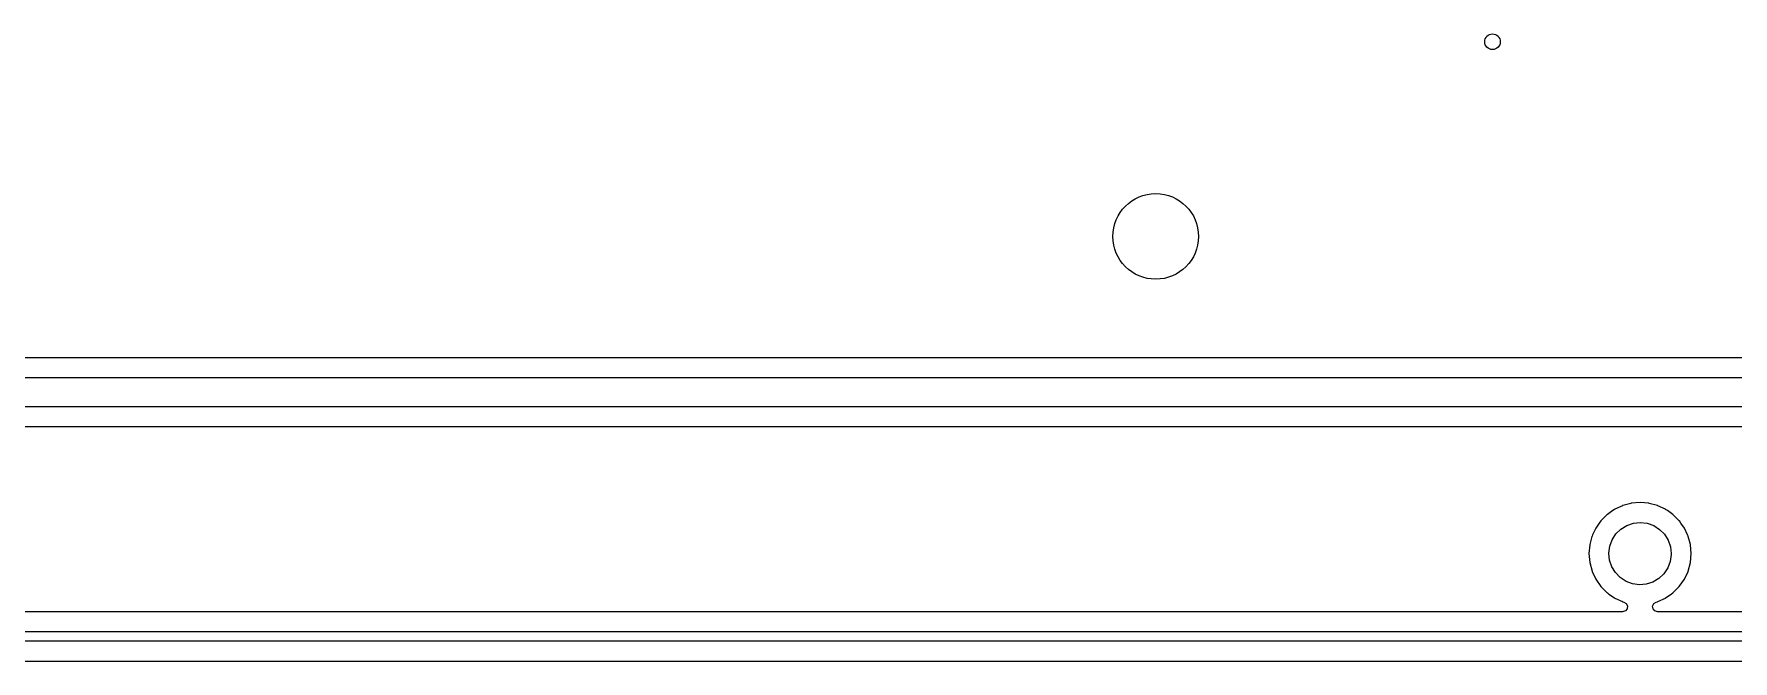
# Model space of a CAD drawing. Extents: x 0.3 to 11.5, y -8.2 to 3.2.
# Drawn here: x 4.194 to 5.912, y -3 to -2.365 of the extents above; entities that cross this region are included whole.
import ezdxf

# ---------------------------------------------------------------- set-up
doc = ezdxf.new("R2010")
doc.units = 0
doc.header["$MEASUREMENT"] = 0
doc.layers.add('BLACK', color=7, linetype='CONTINUOUS')

msp = doc.modelspace()

# ---------------------------------------------------------------- linework, layer by layer
at = {"layer": 'BLACK', "linetype": 'CONTINUOUS'}
for p, q in [((5.94342, -2.6928), (3.82995, -2.6928)), ((3.81961, -2.71281), (7.33501, -2.71281)), ((7.34113, -2.74234), (3.82826, -2.74234)), ((3.85324, -2.76236), (7.338, -2.76236)), ((5.78507, -2.85133), (5.7787, -2.8577)), ((5.78525, -2.85121), (5.78507, -2.85133)), ((5.79072, -2.84738), (5.78525, -2.85121)), ((5.78525, -2.85121), (5.78525, -2.85121)), ((5.79245, -2.84616), (5.79072, -2.84738)), ((5.79265, -2.84607), (5.79245, -2.84616)), ((5.80043, -2.84244), (5.79265, -2.84607)), ((5.79265, -2.84607), (5.79265, -2.84607)), ((5.80062, -2.84235), (5.80043, -2.84244)), ((5.80043, -2.84244), (5.80043, -2.84244)), ((5.80083, -2.8423), (5.80062, -2.84235)), ((5.80912, -2.84007), (5.80083, -2.8423)), ((5.80083, -2.8423), (5.80083, -2.8423)), ((5.80933, -2.84002), (5.80912, -2.84007)), ((5.80912, -2.84007), (5.80912, -2.84007)), ((5.81831, -2.83923), (5.80933, -2.84002)), ((5.82729, -2.84002), (5.81831, -2.83923)), ((5.8275, -2.84007), (5.82729, -2.84002)), ((5.83579, -2.8423), (5.8275, -2.84007)), ((5.8275, -2.84007), (5.8275, -2.84007)), ((5.836, -2.84235), (5.83579, -2.8423)), ((5.83579, -2.8423), (5.83579, -2.8423)), ((5.83619, -2.84244), (5.836, -2.84235)), ((5.84397, -2.84607), (5.83619, -2.84244)), ((5.83619, -2.84244), (5.83619, -2.84244)), ((5.84417, -2.84616), (5.84397, -2.84607)), ((5.84397, -2.84607), (5.84397, -2.84607)), ((5.84591, -2.84738), (5.84417, -2.84616)), ((5.85137, -2.85121), (5.84591, -2.84738)), ((5.85155, -2.85133), (5.85137, -2.85121)), ((5.85137, -2.85121), (5.85137, -2.85121)), ((5.85793, -2.8577), (5.85155, -2.85133)), ((5.77344, -2.86528), (5.77032, -2.87196)), ((5.77353, -2.86509), (5.77344, -2.86528)), ((5.77344, -2.86528), (5.77344, -2.86528)), ((5.77695, -2.86019), (5.77353, -2.86509)), ((5.77857, -2.85788), (5.77695, -2.86019)), ((5.7787, -2.8577), (5.77857, -2.85788)), ((5.77857, -2.85788), (5.77857, -2.85788)), ((5.7939, -2.87104), (5.79892, -2.86613)), ((5.79892, -2.86613), (5.8049, -2.86245)), ((5.8049, -2.86245), (5.81155, -2.86018)), ((5.81155, -2.86018), (5.81853, -2.85945)), ((5.81853, -2.85945), (5.8255, -2.86028)), ((5.8255, -2.86028), (5.83212, -2.86264)), ((5.83212, -2.86264), (5.83805, -2.8664)), ((5.83805, -2.8664), (5.84299, -2.87138)), ((5.85805, -2.85788), (5.85793, -2.8577)), ((5.85967, -2.86019), (5.85805, -2.85788)), ((5.85805, -2.85788), (5.85805, -2.85788)), ((5.8631, -2.86509), (5.85967, -2.86019)), ((5.86319, -2.86528), (5.8631, -2.86509)), ((5.8663, -2.87196), (5.86319, -2.86528)), ((5.86319, -2.86528), (5.86319, -2.86528)), ((5.76738, -2.88197), (5.7666, -2.89094)), ((5.76747, -2.88164), (5.76738, -2.88197)), ((5.76966, -2.87347), (5.76747, -2.88164)), ((5.76972, -2.87326), (5.76966, -2.87347)), ((5.76966, -2.87347), (5.76966, -2.87347)), ((5.77032, -2.87196), (5.76972, -2.87326)), ((5.78682, -2.89051), (5.7877, -2.88354)), ((5.7877, -2.88354), (5.7901, -2.87694)), ((5.7901, -2.87694), (5.7939, -2.87104)), ((5.84299, -2.87138), (5.84672, -2.87734)), ((5.84672, -2.87734), (5.84902, -2.88397)), ((5.84902, -2.88397), (5.84981, -2.89094)), ((5.8669, -2.87326), (5.8663, -2.87196)), ((5.86696, -2.87347), (5.8669, -2.87326)), ((5.86915, -2.88164), (5.86696, -2.87347)), ((5.86696, -2.87347), (5.86696, -2.87347)), ((5.86924, -2.88197), (5.86915, -2.88164)), ((5.87002, -2.89094), (5.86924, -2.88197)), ((5.7666, -2.89094), (5.76738, -2.89992)), ((5.76738, -2.89992), (5.76972, -2.90863)), ((5.7875, -2.89749), (5.78682, -2.89051)), ((5.78972, -2.90416), (5.7875, -2.89749)), ((5.84882, -2.89878), (5.84632, -2.90534)), ((5.84979, -2.89182), (5.84882, -2.89878)), ((5.84981, -2.89094), (5.84979, -2.89182)), ((5.8669, -2.90863), (5.86924, -2.89992)), ((5.86924, -2.89992), (5.87002, -2.89094)), ((5.76972, -2.90863), (5.76981, -2.90883)), ((5.76981, -2.90883), (5.76981, -2.90883)), ((5.76981, -2.90883), (5.77344, -2.9166)), ((5.77344, -2.9166), (5.77344, -2.91661)), ((5.77344, -2.91661), (5.77353, -2.9168)), ((5.77353, -2.9168), (5.7787, -2.92419)), ((5.79336, -2.91016), (5.78972, -2.90416)), ((5.79823, -2.91521), (5.79336, -2.91016)), ((5.80411, -2.91906), (5.79823, -2.91521)), ((5.81069, -2.92151), (5.80411, -2.91906)), ((5.83132, -2.91963), (5.82464, -2.9218)), ((5.83735, -2.91603), (5.83132, -2.91963)), ((5.84244, -2.91119), (5.83735, -2.91603)), ((5.84632, -2.90534), (5.84244, -2.91119)), ((5.85793, -2.92419), (5.8631, -2.9168)), ((5.8631, -2.9168), (5.86319, -2.91661)), ((5.86319, -2.9166), (5.86681, -2.90883)), ((5.86319, -2.91661), (5.86319, -2.9166)), ((5.86681, -2.90883), (5.8669, -2.90863)), ((5.86681, -2.90883), (5.86681, -2.90883)), ((5.7787, -2.92419), (5.78507, -2.93056)), ((5.78507, -2.93056), (5.78525, -2.93068)), ((5.78525, -2.93068), (5.78525, -2.93068)), ((5.78525, -2.93068), (5.78688, -2.93182)), ((5.78688, -2.93182), (5.79245, -2.93573)), ((5.79245, -2.93573), (5.79265, -2.93582)), ((5.79265, -2.93582), (5.79265, -2.93582)), ((5.79265, -2.93582), (5.80043, -2.93945)), ((5.81765, -2.92243), (5.81069, -2.92151)), ((5.82464, -2.9218), (5.81765, -2.92243)), ((5.83619, -2.93945), (5.84397, -2.93582)), ((5.84397, -2.93582), (5.84417, -2.93573)), ((5.84397, -2.93582), (5.84397, -2.93582)), ((5.84417, -2.93573), (5.84975, -2.93182)), ((5.84975, -2.93182), (5.85137, -2.93068)), ((5.85137, -2.93068), (5.85155, -2.93056)), ((5.85137, -2.93068), (5.85137, -2.93068)), ((5.85155, -2.93056), (5.85793, -2.92419)), ((5.80069, -2.94965), (3.64825, -2.94965)), ((5.80043, -2.93945), (5.80062, -2.93954)), ((5.80062, -2.93954), (5.80198, -2.9399)), ((5.80347, -2.9488), (5.80069, -2.94965)), ((5.80198, -2.9399), (5.80436, -2.94136)), ((5.80525, -2.94665), (5.80347, -2.9488)), ((5.80436, -2.94136), (5.80559, -2.94387)), ((5.80559, -2.94387), (5.80525, -2.94665)), ((5.83102, -2.94399), (5.83218, -2.94144)), ((5.83142, -2.94675), (5.83102, -2.94399)), ((5.83325, -2.94887), (5.83142, -2.94675)), ((5.83218, -2.94144), (5.83464, -2.9399)), ((5.83593, -2.94965), (5.83325, -2.94887)), ((5.83464, -2.9399), (5.836, -2.93954)), ((6.07512, -2.94965), (5.83593, -2.94965)), ((5.836, -2.93954), (5.83619, -2.93945)), ((3.63532, -2.96967), (10.261, -2.96967)), ((10.259, -2.97952), (3.63532, -2.97952)), ((3.64825, -2.99954), (10.2486, -2.99954))]:
    msp.add_line(p, q, dxfattribs=at)
at = {"layer": 'BLACK'}
for centre, radius in [((5.6691, -2.37323), 0.00787), ((5.32855, -2.57008), 0.04331)]:
    msp.add_circle(centre, radius, dxfattribs=at)

doc.saveas('drawing.dxf')
